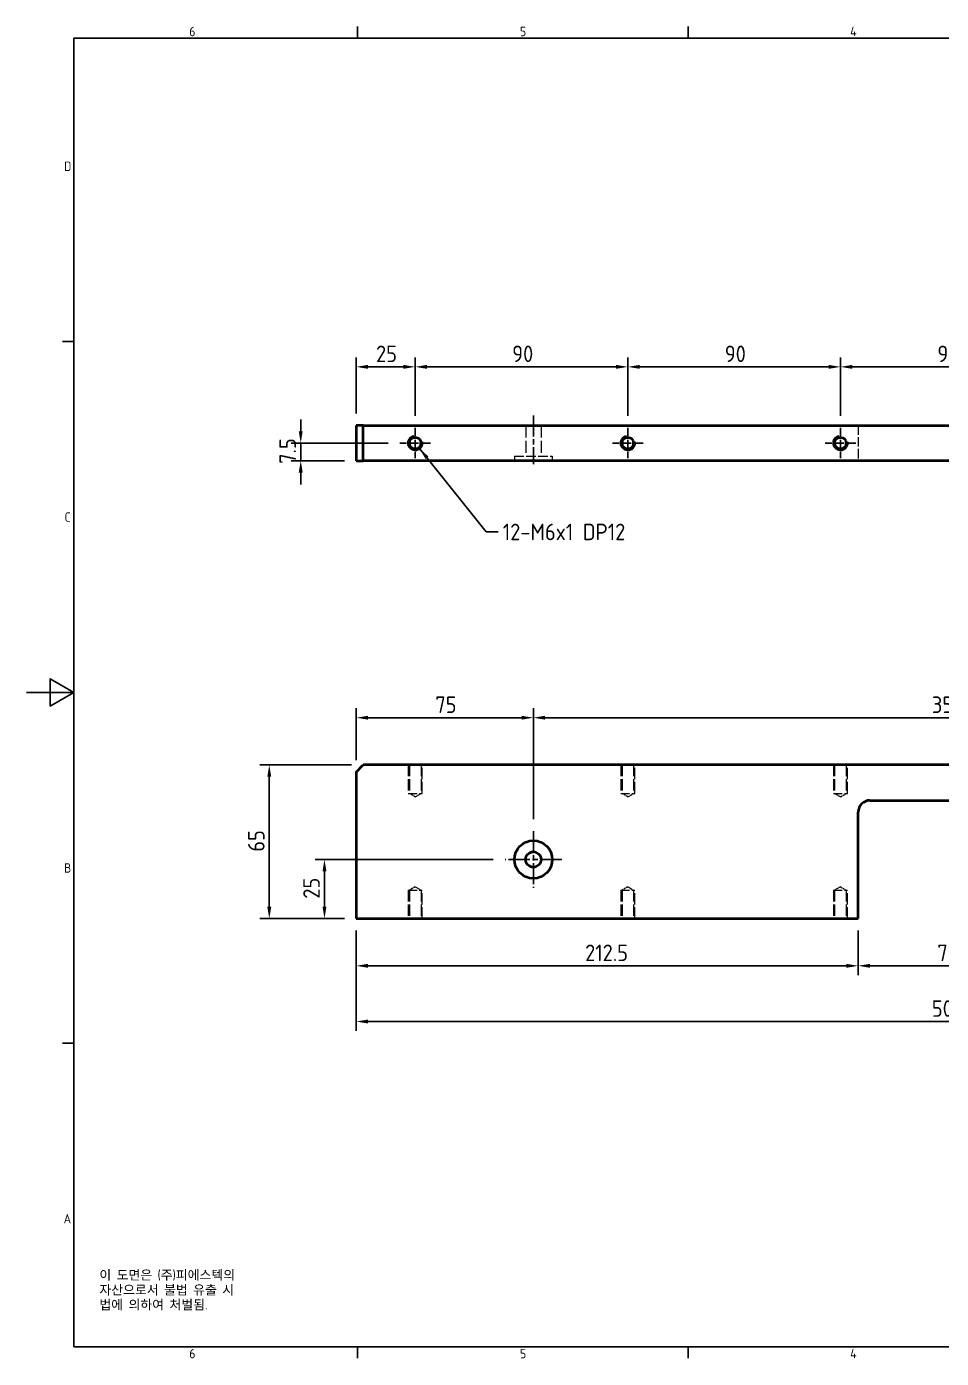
# Model space of a CAD drawing. Header units: millimetres. Extents: x 0 to 840, y 0 to 594.
# Drawn here: x 0 to 387, y 15 to 579 of the extents above; entities that cross this region are included whole.
import ezdxf

# ---------------------------------------------------------------- set-up
doc = ezdxf.new("R2010")
doc.units = ezdxf.units.MM
doc.header["$LTSCALE"] = 2
doc.linetypes.add('CHAIN', pattern=[0.3543, 0.2362, -0.0295, 0.0591, -0.0295])
doc.linetypes.add('DASHED', pattern=[0.2067, 0.1654, -0.0413])
doc.layers.get('0').update_dxf_attribs({"color": 3, "lineweight": 25})
for name, color, linetype, lineweight in [('가려진 것(ISO)', 2, 'DASHED', 18), ('가시적인 것(ISO)', 3, 'Continuous', 40), ('가시적인 좁은 것(ISO)', 3, 'Continuous', 35), ('경계(ISO)', 7, 'Continuous', 25), ('기호(ISO)', 5, 'Continuous', 25), ('중심 표식(ISO)', 1, 'Continuous', 25), ('중심선(ISO)', 1, 'Continuous', 25), ('치수(ISO)', 2, 'Continuous', 25)]:
    doc.layers.add(name, color=color, linetype=linetype, lineweight=lineweight)
doc.styles.add('문자 텍스트_PSTEK_POSCO', font='isocp.shx')
doc.styles.add('치수 텍스트_PSTEK_POSCO', font='isocp.shx')
doc.dimstyles.new('치수_PSTEK_POSCO', dxfattribs={"dimscale": 2, "dimtxt": 3.5, "dimasz": 2.5, "dimexe": 2, "dimexo": 2.5, "dimgap": 1, "dimtad": 1, "dimrnd": 1e-08, "dimdsep": 46, "dimtxsty": '치수 텍스트_PSTEK_POSCO', "dimcen": 0.09, "dimdle": 10, "dimclrd": 7, "dimclre": 7, "dimclrt": 2, "dimadec": 1, "dimazin": 2, "dimtfac": 1, "dimtmove": 0, "dimatfit": 3, "dimfxl": 0, "dimtolj": 1, "dimlwd": -1, "dimlwe": -1, "dimarcsym": 0})
doc.dimstyles.new('치수_PSTEK_POSCO$7', dxfattribs={"dimscale": 2, "dimtxt": 3.5, "dimasz": 2.5, "dimexe": 2, "dimexo": 2.5, "dimgap": 1, "dimtad": 1, "dimrnd": 1e-08, "dimdsep": 46, "dimtxsty": '치수 텍스트_PSTEK_POSCO', "dimcen": 0.09, "dimdle": 10, "dimclrd": 7, "dimclre": 7, "dimclrt": 2, "dimadec": 1, "dimazin": 2, "dimtfac": 1, "dimtmove": 0, "dimatfit": 3, "dimfxl": 0, "dimtolj": 1, "dimlwd": -1, "dimlwe": -1, "dimarcsym": 0})

# ---------------------------------------------------------------- blocks, each defined once
blk = doc.blocks.new('경계 Default Border')
at = {"layer": '경계(ISO)'}
for p, q in [((70, 287), (70, 289.4)), ((140, 287), (140, 289.4)), ((10, 222.75), (7.6, 222.75)), ((10, 74.25), (7.6, 74.25)), ((70, 10), (70, 7.6)), ((140, 10), (140, 7.6))]:
    blk.add_line(p, q, dxfattribs=at)
at = {"layer": '경계(ISO)', "flags": 128}
for points in [[(10, 10), (10, 287), (410, 287), (410, 10), (10, 10)], [(0, 148.5), (10, 148.5), (5, 151.39), (5, 145.61), (10, 148.5)]]:
    blk.add_lwpolyline(points, dxfattribs=at)
at = {"layer": '경계(ISO)', "color": 2, "char_height": 2, "attachment_point": 7, "style": '문자 텍스트_PSTEK_POSCO'}
for s, insert in [('6', (34.43, 287.38)), ('5', (104.43, 287.38)), ('4', (174.32, 287.4)), ('D', (7.92, 258.86)), ('C', (8.03, 184.61)), ('B', (7.92, 110.36)), ('A', (7.81, 36.12)), ('6', (34.43, 7.58)), ('5', (104.43, 7.58)), ('4', (174.32, 7.6))]:
    blk.add_mtext(s, dxfattribs=dict(at, insert=insert))
blk = doc.blocks.new('*D22')
at = {"layer": 'Defpoints', "color": 0, "transparency": 16777216}
for p in [(164.51, 434.82), (139.51, 410.06), (164.51, 409.02)]:
    blk.add_point(p, dxfattribs=at)
at = {"layer": '치수(ISO)', "color": 7, "transparency": 16777216}
for p, q in [((139.51, 415.06), (139.51, 438.82)), ((144.51, 434.82), (159.51, 434.82)), ((164.51, 414.02), (164.51, 438.82))]:
    blk.add_line(p, q, dxfattribs=at)
for points in [[(144.51, 435.65), (144.51, 433.98), (139.51, 434.82)], [(159.51, 435.65), (159.51, 433.98), (164.51, 434.82)]]:
    blk.add_solid(points, dxfattribs=at)
at = {"layer": '치수(ISO)', "color": 2, "transparency": 16777216, "insert": (147.91, 440.32), "char_height": 7, "attachment_point": 4, "style": '치수 텍스트_PSTEK_POSCO'}
blk.add_mtext('\\A1;25', dxfattribs=at)
blk = doc.blocks.new('*D23')
at = {"layer": 'Defpoints', "color": 0, "transparency": 16777216}
for p in [(254.51, 434.82), (164.51, 409.02), (254.51, 409.02)]:
    blk.add_point(p, dxfattribs=at)
at = {"layer": '치수(ISO)', "color": 7, "transparency": 16777216}
for p, q in [((164.51, 414.02), (164.51, 438.82)), ((169.51, 434.82), (249.51, 434.82)), ((254.51, 414.02), (254.51, 438.82))]:
    blk.add_line(p, q, dxfattribs=at)
for points in [[(169.51, 435.65), (169.51, 433.98), (164.51, 434.82)], [(249.51, 435.65), (249.51, 433.98), (254.51, 434.82)]]:
    blk.add_solid(points, dxfattribs=at)
at = {"layer": '치수(ISO)', "color": 2, "transparency": 16777216, "insert": (205.53, 440.32), "char_height": 7, "attachment_point": 4, "style": '치수 텍스트_PSTEK_POSCO'}
blk.add_mtext('\\A1;90', dxfattribs=at)
blk = doc.blocks.new('*D24')
at = {"layer": 'Defpoints', "color": 0, "transparency": 16777216}
for p in [(344.51, 434.82), (254.51, 409.02), (344.51, 409.02)]:
    blk.add_point(p, dxfattribs=at)
at = {"layer": '치수(ISO)', "color": 7, "transparency": 16777216}
for p, q in [((254.51, 414.02), (254.51, 438.82)), ((259.51, 434.82), (339.51, 434.82)), ((344.51, 414.02), (344.51, 438.82))]:
    blk.add_line(p, q, dxfattribs=at)
for points in [[(259.51, 435.65), (259.51, 433.98), (254.51, 434.82)], [(339.51, 435.65), (339.51, 433.98), (344.51, 434.82)]]:
    blk.add_solid(points, dxfattribs=at)
at = {"layer": '치수(ISO)', "color": 2, "transparency": 16777216, "insert": (295.53, 440.32), "char_height": 7, "attachment_point": 4, "style": '치수 텍스트_PSTEK_POSCO'}
blk.add_mtext('\\A1;90', dxfattribs=at)
blk = doc.blocks.new('*D25')
at = {"layer": 'Defpoints', "color": 0, "transparency": 16777216}
for p in [(434.51, 434.82), (344.51, 409.02), (434.51, 409.02)]:
    blk.add_point(p, dxfattribs=at)
at = {"layer": '치수(ISO)', "color": 7, "transparency": 16777216}
for p, q in [((344.51, 414.02), (344.51, 438.82)), ((349.51, 434.82), (429.51, 434.82)), ((434.51, 414.02), (434.51, 438.82))]:
    blk.add_line(p, q, dxfattribs=at)
for points in [[(349.51, 435.65), (349.51, 433.98), (344.51, 434.82)], [(429.51, 435.65), (429.51, 433.98), (434.51, 434.82)]]:
    blk.add_solid(points, dxfattribs=at)
at = {"layer": '치수(ISO)', "color": 2, "transparency": 16777216, "insert": (385.53, 440.32), "char_height": 7, "attachment_point": 4, "style": '치수 텍스트_PSTEK_POSCO'}
blk.add_mtext('\\A1;90', dxfattribs=at)
blk = doc.blocks.new('*D29')
at = {"layer": 'Defpoints', "color": 0, "transparency": 16777216}
for p in [(116.03, 402.56), (158.05, 402.56), (139.51, 395.06)]:
    blk.add_point(p, dxfattribs=at)
at = {"layer": '치수(ISO)', "color": 7, "transparency": 16777216}
for p, q in [((116.03, 407.56), (116.03, 412.56)), ((153.05, 402.56), (112.03, 402.56)), ((116.03, 395.06), (116.03, 402.56)), ((134.51, 395.06), (112.03, 395.06)), ((116.03, 390.06), (116.03, 385.06))]:
    blk.add_line(p, q, dxfattribs=at)
for points in [[(115.2, 407.56), (116.87, 407.56), (116.03, 402.56)], [(115.2, 390.06), (116.87, 390.06), (116.03, 395.06)]]:
    blk.add_solid(points, dxfattribs=at)
at = {"layer": '치수(ISO)', "color": 2, "transparency": 16777216, "insert": (110.53, 393.77), "char_height": 7, "attachment_point": 4, "rotation": 90, "style": '치수 텍스트_PSTEK_POSCO'}
blk.add_mtext('\\A1;7.5', dxfattribs=at)
blk = doc.blocks.new('*D31')
at = {"layer": 'Defpoints', "color": 0, "transparency": 16777216}
for p in [(139.51, 201.31), (352.01, 201.31), (352.01, 181.31)]:
    blk.add_point(p, dxfattribs=at)
at = {"layer": '치수(ISO)', "color": 7, "transparency": 16777216}
for p, q in [((139.51, 196.31), (139.51, 177.31)), ((352.01, 196.31), (352.01, 177.31)), ((144.51, 181.31), (347.01, 181.31))]:
    blk.add_line(p, q, dxfattribs=at)
for points in [[(144.51, 182.14), (144.51, 180.48), (139.51, 181.31)], [(347.01, 182.14), (347.01, 180.48), (352.01, 181.31)]]:
    blk.add_solid(points, dxfattribs=at)
at = {"layer": '치수(ISO)', "color": 2, "transparency": 16777216, "insert": (236.41, 186.81), "char_height": 7, "attachment_point": 4, "style": '치수 텍스트_PSTEK_POSCO'}
blk.add_mtext('\\A1;212.5', dxfattribs=at)
blk = doc.blocks.new('*D32')
at = {"layer": 'Defpoints', "color": 0, "transparency": 16777216}
for p in [(352.01, 201.31), (427.01, 201.31), (427.01, 181.31)]:
    blk.add_point(p, dxfattribs=at)
at = {"layer": '치수(ISO)', "color": 7, "transparency": 16777216}
for p, q in [((352.01, 196.31), (352.01, 177.31)), ((427.01, 196.31), (427.01, 177.31)), ((357.01, 181.31), (422.01, 181.31))]:
    blk.add_line(p, q, dxfattribs=at)
for points in [[(357.01, 182.14), (357.01, 180.48), (352.01, 181.31)], [(422.01, 182.14), (422.01, 180.48), (427.01, 181.31)]]:
    blk.add_solid(points, dxfattribs=at)
at = {"layer": '치수(ISO)', "color": 2, "transparency": 16777216, "insert": (385.53, 186.81), "char_height": 7, "attachment_point": 4, "style": '치수 텍스트_PSTEK_POSCO'}
blk.add_mtext('\\A1;75', dxfattribs=at)
blk = doc.blocks.new('*D34')
at = {"layer": 'Defpoints', "color": 0, "transparency": 16777216}
for p in [(126.09, 226.31), (202.51, 226.31), (139.51, 201.31)]:
    blk.add_point(p, dxfattribs=at)
at = {"layer": '치수(ISO)', "color": 7, "transparency": 16777216}
for p, q in [((197.51, 226.31), (122.09, 226.31)), ((126.09, 206.31), (126.09, 221.31)), ((134.51, 201.31), (122.09, 201.31))]:
    blk.add_line(p, q, dxfattribs=at)
for points in [[(125.26, 221.31), (126.92, 221.31), (126.09, 226.31)], [(125.26, 206.31), (126.92, 206.31), (126.09, 201.31)]]:
    blk.add_solid(points, dxfattribs=at)
at = {"layer": '치수(ISO)', "color": 2, "transparency": 16777216, "insert": (120.59, 209.72), "char_height": 7, "attachment_point": 4, "rotation": 90, "style": '치수 텍스트_PSTEK_POSCO'}
blk.add_mtext('\\A1;25', dxfattribs=at)
blk = doc.blocks.new('*D35')
at = {"layer": 'Defpoints', "color": 0, "transparency": 16777216}
for p in [(214.51, 286.31), (139.51, 263.31), (214.51, 238.31)]:
    blk.add_point(p, dxfattribs=at)
at = {"layer": '치수(ISO)', "color": 7, "transparency": 16777216}
for p, q in [((139.51, 268.31), (139.51, 290.31)), ((214.51, 243.31), (214.51, 290.31)), ((144.51, 286.31), (209.51, 286.31))]:
    blk.add_line(p, q, dxfattribs=at)
for points in [[(144.51, 287.14), (144.51, 285.48), (139.51, 286.31)], [(209.51, 287.14), (209.51, 285.48), (214.51, 286.31)]]:
    blk.add_solid(points, dxfattribs=at)
at = {"layer": '치수(ISO)', "color": 2, "transparency": 16777216, "insert": (172.99, 291.81), "char_height": 7, "attachment_point": 4, "style": '치수 텍스트_PSTEK_POSCO'}
blk.add_mtext('\\A1;75', dxfattribs=at)
blk = doc.blocks.new('*D36')
at = {"layer": 'Defpoints', "color": 0, "transparency": 16777216}
for p in [(564.51, 286.31), (214.51, 238.31), (564.51, 238.31)]:
    blk.add_point(p, dxfattribs=at)
at = {"layer": '치수(ISO)', "color": 7, "transparency": 16777216}
for p, q in [((214.51, 243.31), (214.51, 290.31)), ((564.51, 243.31), (564.51, 290.31)), ((219.51, 286.31), (559.51, 286.31))]:
    blk.add_line(p, q, dxfattribs=at)
for points in [[(219.51, 287.14), (219.51, 285.48), (214.51, 286.31)], [(559.51, 287.14), (559.51, 285.48), (564.51, 286.31)]]:
    blk.add_solid(points, dxfattribs=at)
at = {"layer": '치수(ISO)', "color": 2, "transparency": 16777216, "insert": (383.23, 291.81), "char_height": 7, "attachment_point": 4, "style": '치수 텍스트_PSTEK_POSCO'}
blk.add_mtext('\\A1;350', dxfattribs=at)
blk = doc.blocks.new('*D38')
at = {"layer": 'Defpoints', "color": 0, "transparency": 16777216}
for p in [(102.72, 266.31), (142.51, 266.31), (139.51, 201.31)]:
    blk.add_point(p, dxfattribs=at)
at = {"layer": '치수(ISO)', "color": 7, "transparency": 16777216}
for p, q in [((137.51, 266.31), (98.72, 266.31)), ((102.72, 206.31), (102.72, 261.31)), ((134.51, 201.31), (98.72, 201.31))]:
    blk.add_line(p, q, dxfattribs=at)
for points in [[(101.88, 261.31), (103.55, 261.31), (102.72, 266.31)], [(101.88, 206.31), (103.55, 206.31), (102.72, 201.31)]]:
    blk.add_solid(points, dxfattribs=at)
at = {"layer": '치수(ISO)', "color": 2, "transparency": 16777216, "insert": (97.22, 229.6), "char_height": 7, "attachment_point": 4, "rotation": 90, "style": '치수 텍스트_PSTEK_POSCO'}
blk.add_mtext('\\A1;65', dxfattribs=at)
blk = doc.blocks.new('*D43')
at = {"layer": 'Defpoints', "color": 0, "transparency": 16777216}
for p in [(139.51, 201.31), (639.51, 201.31), (639.51, 157.72)]:
    blk.add_point(p, dxfattribs=at)
at = {"layer": '치수(ISO)', "color": 7, "transparency": 16777216}
for p, q in [((139.51, 196.31), (139.51, 153.72)), ((639.51, 196.31), (639.51, 153.72)), ((144.51, 157.72), (634.51, 157.72))]:
    blk.add_line(p, q, dxfattribs=at)
for points in [[(144.51, 158.55), (144.51, 156.89), (139.51, 157.72)], [(634.51, 158.55), (634.51, 156.89), (639.51, 157.72)]]:
    blk.add_solid(points, dxfattribs=at)
at = {"layer": '치수(ISO)', "color": 2, "transparency": 16777216, "insert": (383.21, 163.22), "char_height": 7, "attachment_point": 4, "style": '치수 텍스트_PSTEK_POSCO'}
blk.add_mtext('\\A1;500', dxfattribs=at)

msp = doc.modelspace()

# ---------------------------------------------------------------- linework, layer by layer
at = {"layer": '가려진 것(ISO)', "ltscale": 15.72327}
for p, q in [((211.2599, 410.0617), (211.2599, 397.0617)), ((217.7599, 410.0617), (217.7599, 397.0617))]:
    msp.add_line(p, q, dxfattribs=at)
at = {"layer": '가려진 것(ISO)', "ltscale": 12.094824}
msp.add_line((352.0099, 410.0617), (352.0099, 395.0617), dxfattribs=at)
at = {"layer": '가려진 것(ISO)', "ltscale": 12.159042}
msp.add_line((206.5099, 397.0617), (222.5099, 397.0617), dxfattribs=at)
at = {"layer": '가려진 것(ISO)', "ltscale": 1.904597}
for p, q in [((206.5099, 397.0617), (206.5099, 395.0617)), ((222.5099, 397.0617), (222.5099, 395.0617))]:
    msp.add_line(p, q, dxfattribs=at)
at = {"layer": '가려진 것(ISO)', "ltscale": 14.513788}
for p, q in [((161.5099, 266.3088), (161.5099, 254.3088)), ((162.0514, 266.3088), (162.0514, 254.3088)), ((166.9684, 266.3088), (166.9684, 254.3088)), ((167.5099, 254.3088), (167.5099, 266.3088)), ((251.5099, 266.3088), (251.5099, 254.3088)), ((252.0514, 266.3088), (252.0514, 254.3088)), ((256.9684, 266.3088), (256.9684, 254.3088)), ((257.5099, 254.3088), (257.5099, 266.3088)), ((341.5099, 266.3088), (341.5099, 254.3088)), ((342.0514, 266.3088), (342.0514, 254.3088)), ((346.9684, 266.3088), (346.9684, 254.3088)), ((347.5099, 254.3088), (347.5099, 266.3088)), ((161.5099, 213.3088), (161.5099, 201.3088)), ((162.0514, 213.3088), (162.0514, 201.3088)), ((166.9684, 213.3088), (166.9684, 201.3088)), ((167.5099, 201.3088), (167.5099, 213.3088)), ((251.5099, 213.3088), (251.5099, 201.3088)), ((252.0514, 213.3088), (252.0514, 201.3088)), ((256.9684, 213.3088), (256.9684, 201.3088)), ((257.5099, 201.3088), (257.5099, 213.3088)), ((341.5099, 213.3088), (341.5099, 201.3088)), ((342.0514, 213.3088), (342.0514, 201.3088)), ((346.9684, 213.3088), (346.9684, 201.3088)), ((347.5099, 201.3088), (347.5099, 213.3088))]:
    msp.add_line(p, q, dxfattribs=at)
at = {"layer": '가려진 것(ISO)', "ltscale": 11.399102}
for p, q in [((161.5099, 254.3088), (167.5099, 254.3088)), ((251.5099, 254.3088), (257.5099, 254.3088)), ((341.5099, 254.3088), (347.5099, 254.3088)), ((161.5099, 213.3088), (167.5099, 213.3088)), ((251.5099, 213.3088), (257.5099, 213.3088)), ((341.5099, 213.3088), (347.5099, 213.3088))]:
    msp.add_line(p, q, dxfattribs=at)
at = {"layer": '가려진 것(ISO)', "ltscale": 2.731395}
for p, q in [((164.5099, 252.8316), (162.0514, 254.3088)), ((164.5099, 252.8316), (166.9684, 254.3088)), ((254.5099, 252.8316), (252.0514, 254.3088)), ((254.5099, 252.8316), (256.9684, 254.3088)), ((344.5099, 252.8316), (342.0514, 254.3088)), ((344.5099, 252.8316), (346.9684, 254.3088)), ((164.5099, 214.786), (162.0514, 213.3088)), ((164.5099, 214.786), (166.9684, 213.3088)), ((254.5099, 214.786), (252.0514, 213.3088)), ((254.5099, 214.786), (256.9684, 213.3088)), ((344.5099, 214.786), (342.0514, 213.3088)), ((344.5099, 214.786), (346.9684, 213.3088))]:
    msp.add_line(p, q, dxfattribs=at)
at = {"layer": '가시적인 것(ISO)'}
for p, q in [((142.5099, 410.0617), (139.5099, 410.0617)), ((139.5099, 410.0617), (139.5099, 395.0617)), ((142.5099, 395.0617), (142.5099, 410.0617)), ((142.5099, 410.0617), (636.5099, 410.0617)), ((139.5099, 395.0617), (142.5099, 395.0617)), ((636.5099, 395.0617), (142.5099, 395.0617)), ((139.5099, 263.3088), (142.5099, 266.3088)), ((636.5099, 266.3088), (142.5099, 266.3088)), ((139.5099, 263.3088), (139.5099, 201.3088)), ((357.0099, 251.3088), (422.0099, 251.3088)), ((352.0099, 201.3088), (352.0099, 246.3088)), ((139.5099, 201.3088), (352.0099, 201.3088))]:
    msp.add_line(p, q, dxfattribs=at)
for centre, radius in [((164.5099, 402.5617), 2.4585), ((254.5099, 402.5617), 2.4585), ((344.5099, 402.5617), 2.4585), ((214.5099, 226.3088), 8), ((214.5099, 226.3088), 3.25)]:
    msp.add_circle(centre, radius, dxfattribs=at)
msp.add_arc((357.0099, 246.3088), 5, 90, 180, dxfattribs=at)
at = {"layer": '가시적인 좁은 것(ISO)'}
for centre in [(164.5099, 402.5617), (254.5099, 402.5617), (344.5099, 402.5617)]:
    msp.add_arc(centre, 3, 100, 10, dxfattribs=at)
at = {"layer": '중심 표식(ISO)', "linetype": 'CHAIN', "ltscale": 7.176633}
for p, q in [((164.5099, 409.0202), (164.5099, 396.1032)), ((254.5099, 409.0202), (254.5099, 396.1032)), ((344.5099, 409.0202), (344.5099, 396.1032)), ((170.9684, 402.5617), (158.0514, 402.5617)), ((260.9684, 402.5617), (248.0514, 402.5617)), ((350.9684, 402.5617), (338.0514, 402.5617))]:
    msp.add_line(p, q, dxfattribs=at)
at = {"layer": '중심 표식(ISO)', "linetype": 'CHAIN', "ltscale": 19.051651}
for p, q in [((214.5099, 238.3088), (214.5099, 214.3088)), ((226.5099, 226.3088), (202.5099, 226.3088))]:
    msp.add_line(p, q, dxfattribs=at)
at = {"layer": '중심선(ISO)', "linetype": 'CHAIN', "ltscale": 19.051651}
msp.add_line((214.5099, 414.2929), (214.5099, 393.5617), dxfattribs=at)

# ---------------------------------------------------------------- block references
at = {"xscale": 2, "yscale": 2, "zscale": 2}
msp.add_blockref('경계 Default Border', (0, 0), dxfattribs=at)

# ---------------------------------------------------------------- texts
at = {"layer": '기호(ISO)', "color": 2, "insert": (201.5628, 364.9443), "char_height": 7, "width": 62.079487, "attachment_point": 4, "line_spacing_factor": 0.6125, "style": '치수 텍스트_PSTEK_POSCO'}
msp.add_mtext('{12-M6x1 DP12}', dxfattribs=at)
at = {"layer": '기호(ISO)', "color": 7, "insert": (30.7893, 52.4565), "char_height": 4, "width": 102.480277, "attachment_point": 1, "line_spacing_factor": 0.944221, "style": '문자 텍스트_PSTEK_POSCO'}
msp.add_mtext('{이 도면은 (주)피에스텍의\\P자산으로서 불법 유출 시 \\P법에 의하여 처벌됨.}', dxfattribs=at)

# ---------------------------------------------------------------- dimensions: what is measured, and where the dimension line sits
at = {"layer": '치수(ISO)', "color": 7}
for base, p1, p2, angle, override, picture, middle in [((164.5099, 434.8162), (139.5099, 410.0617), (164.5099, 409.0202), 180, {"dimdec": 2, "dimtp": 0, "dimtm": 0, "dimtdec": 2, "dimtofl": 0, "dimatfit": 1}, '*D22', (151.9899, 434.8162)), ((254.5099, 434.8162), (164.5099, 409.0202), (254.5099, 409.0202), 180, {"dimdec": 2, "dimtp": 0, "dimtm": 0, "dimtdec": 2, "dimtofl": 0, "dimatfit": 1}, '*D23', (209.5299, 434.8162)), ((344.5099, 434.8162), (254.5099, 409.0202), (344.5099, 409.0202), 180, {"dimdec": 2, "dimtp": 0, "dimtm": 0, "dimtdec": 2, "dimtofl": 0, "dimatfit": 1}, '*D24', (299.5299, 434.8162)), ((434.5099, 434.8162), (344.5099, 409.0202), (434.5099, 409.0202), 180, {"dimdec": 2, "dimtp": 0, "dimtm": 0, "dimtdec": 2, "dimtofl": 0, "dimatfit": 1}, '*D25', (389.5299, 434.8162)), ((116.0329, 402.5617), (139.5099, 395.0617), (158.0514, 402.5617), 90, {"dimdec": 2, "dimtp": 0, "dimtm": 0, "dimtdec": 2, "dimtofl": 1, "dimatfit": 1}, '*D29', (116.0329, 398.8117)), ((214.5099, 286.3088), (139.5099, 263.3088), (214.5099, 238.3088), 180, {"dimdec": 2, "dimtp": 0, "dimtm": 0, "dimtdec": 2, "dimtofl": 0, "dimatfit": 1}, '*D35', (176.9899, 286.3088)), ((564.5099, 286.3088), (214.5099, 238.3088), (564.5099, 238.3088), 180, {"dimdec": 2, "dimtp": 0, "dimtm": 0, "dimtdec": 2, "dimtofl": 0, "dimatfit": 1}, '*D36', (389.5299, 286.3088)), ((102.7159, 266.3088), (139.5099, 201.3088), (142.5099, 266.3088), 270, {"dimdec": 2, "dimtp": 0, "dimtm": 0, "dimtdec": 2, "dimtofl": 0, "dimatfit": 1}, '*D38', (102.7159, 233.8088)), ((126.0901, 226.3088), (139.5099, 201.3088), (202.5099, 226.3088), 270, {"dimdec": 2, "dimtp": 0, "dimtm": 0, "dimtdec": 2, "dimtofl": 0, "dimatfit": 1}, '*D34', (126.0901, 213.8088)), ((352.0099, 181.3088), (139.5099, 201.3088), (352.0099, 201.3088), 180, {"dimdec": 2, "dimtp": 0, "dimtm": 0, "dimtdec": 2, "dimtofl": 0, "dimatfit": 1}, '*D31', (245.7399, 181.3088)), ((639.5099, 157.7208), (139.5099, 201.3088), (639.5099, 201.3088), 180, {"dimdec": 2, "dimtp": 0, "dimtm": 0, "dimtdec": 2, "dimtofl": 0, "dimatfit": 1}, '*D43', (389.5099, 157.7208)), ((427.0099, 181.3088), (352.0099, 201.3088), (427.0099, 201.3088), 180, {"dimdec": 2, "dimtp": 0, "dimtm": 0, "dimtdec": 2, "dimtofl": 0, "dimatfit": 1}, '*D32', (389.5299, 181.3088))]:
    dim = msp.add_linear_dim(base=base, p1=p1, p2=p2, angle=angle, dimstyle='치수_PSTEK_POSCO', override=override, dxfattribs=at)
    dim.commit()
    dim.dimension.update_dxf_attribs({"geometry": picture, "text_midpoint": middle, "dimtype": 160})

# ---------------------------------------------------------------- leaders
at = {"layer": '기호(ISO)', "color": 7, "annotation_type": 0, "has_hookline": 1, "hookline_direction": 0, "text_width": 53.6204}
msp.add_leader([(166.38, 400.2159), (194.5628, 364.9443), (199.5628, 364.9443)], dimstyle='치수_PSTEK_POSCO$7', override={"dimtad": 0}, dxfattribs=at)

doc.saveas('drawing.dxf')
